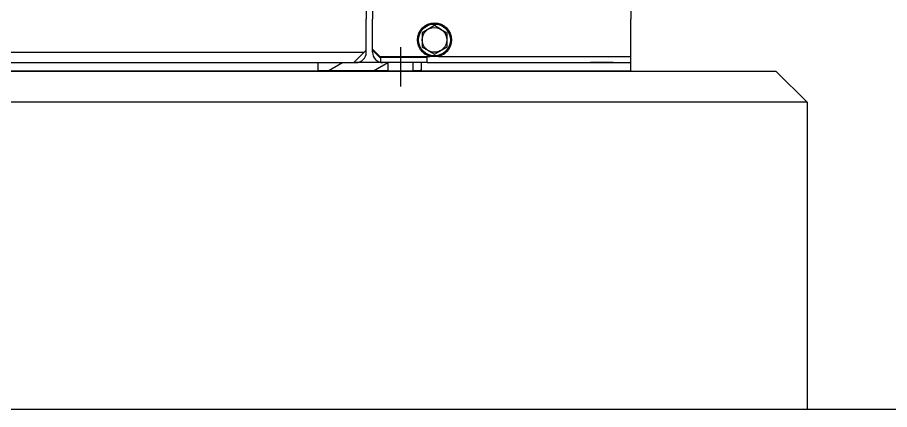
# Model space of a CAD drawing. Header units: metres. Extents: x 0 to 63075, y 0 to 44550.
# Drawn here: x 35999 to 36843, y 29444 to 29824 of the extents above; entities that cross this region are included whole.
import ezdxf

# ---------------------------------------------------------------- set-up
doc = ezdxf.new("R2010")
doc.units = ezdxf.units.M
doc.header["$LTSCALE"] = 75
doc.layers.add('SDM', color=7, linetype='Continuous')
doc.layers.add('SL1', color=8, linetype='Continuous')

# ---------------------------------------------------------------- blocks, each defined once
blk = doc.blocks.new('A$C24fbfe94')
at = {"layer": 'SL1'}
for p, q in [((3217.18, 475.82), (3217.18, 439.82)), ((2961.18, 471.82), (2961.18, 439.82)), ((2967.18, 471.82), (2967.18, 439.82)), ((2967.18, 468.82), (2967.18, 439.82)), ((2961.18, 407.82), (2961.18, 439.82)), ((2967.18, 407.82), (2967.18, 439.82)), ((2967.18, 410.82), (2967.18, 439.82)), ((3217.18, 403.82), (3217.18, 439.82)), ((3027.18, 433.68), (3015.18, 426.75)), ((3032.94, 430.35), (3027.18, 433.68)), ((3015.18, 426.75), (3015.18, 412.89)), ((3032.94, 430.35), (3039.18, 426.75)), ((3039.18, 426.75), (3039.18, 412.89)), ((2449.18, 407.82), (2959.18, 407.82)), ((2949.18, 397.82), (2959.18, 407.82)), ((2961.18, 409.82), (2959.18, 407.82)), ((2967.18, 409.72), (2967.18, 410.82)), ((2967.18, 410.82), (2974.18, 403.82)), ((2967.18, 409.72), (2975.18, 401.72)), ((3021.43, 409.29), (3015.18, 412.89)), ((3021.43, 409.29), (3027.18, 405.96)), ((3027.18, 405.96), (3039.18, 412.89)), ((2494.18, 397.82), (2914.18, 397.82)), ((2914.18, 397.82), (2939.18, 397.82)), ((2914.18, 397.82), (2914.18, 389.82)), ((2914.18, 397.82), (2949.18, 397.82)), ((2924.29, 389.82), (2938.15, 397.82)), ((2939.18, 397.82), (2951.18, 397.82)), ((2977.18, 397.82), (2951.18, 397.82)), ((2968.29, 389.82), (2982.15, 397.82)), ((2974.18, 403.82), (3023.15, 403.82)), ((2975.18, 402.82), (2974.18, 403.82)), ((3020.18, 402.82), (2975.18, 402.82)), ((2975.18, 398.02), (2975.18, 402.82)), ((3020.18, 397.82), (2977.18, 397.82)), ((2982.19, 397.82), (2982.19, 389.82)), ((3006.18, 397.82), (3006.18, 389.82)), ((3014.18, 397.82), (3014.18, 389.82)), ((3014.18, 397.82), (3014.18, 389.82)), ((3020.18, 397.82), (3020.18, 402.82)), ((3020.18, 397.82), (3217.18, 397.82)), ((3031.22, 403.82), (3217.18, 403.82)), ((3200.09, 397.82), (3178.28, 397.82)), ((3217.18, 397.82), (3217.18, 403.82)), ((3217.18, 389.82), (3217.18, 397.82)), ((2494.18, 389.82), (2914.18, 389.82)), ((2939.18, 389.82), (2914.18, 389.82)), ((2964.18, 389.82), (2939.18, 389.82)), ((2982.19, 389.82), (2964.18, 389.82)), ((2982.19, 389.82), (2983.65, 389.82)), ((2983.65, 389.82), (2989.18, 389.82)), ((2989.18, 389.82), (3006.18, 389.82)), ((3014.18, 389.82), (3006.18, 389.82)), ((3012.29, 389.82), (3014.18, 390.91)), ((3014.18, 389.82), (3217.18, 389.82)), ((3387.84, 359.34), (3387.84, 61.75)), ((8654.27, 61.75), (1945.97, 61.75))]:
    blk.add_line(p, q, dxfattribs=at)
at = {"layer": 'SL1', "ltscale": 0.095204}
blk.add_line((2994.18, 412.86), (2994.18, 374.78), dxfattribs=at)
at = {"layer": 'SL1', "ltscale": 50}
for p, q in [((3357.84, 389.34), (2257.86, 389.34)), ((3387.84, 359.34), (3357.84, 389.34)), ((3387.84, 359.34), (2227.86, 359.34))]:
    blk.add_line(p, q, dxfattribs=at)
at = {"layer": 'SL1'}
for radius in [16.5, 15.38, 11.99]:
    blk.add_circle((3027.18, 419.82), radius, dxfattribs=at)
for centre, start, end in [((2951.18, 407.82), 270, 0), ((2977.18, 407.82), 179.99999, 270)]:
    blk.add_arc(centre, 10, start, end, dxfattribs=at)

msp = doc.modelspace()

# ---------------------------------------------------------------- block references
at = {"layer": 'SDM'}
msp.add_blockref('A$C24fbfe94', (33375.01, 29382.2), dxfattribs=at)

doc.saveas('drawing.dxf')
